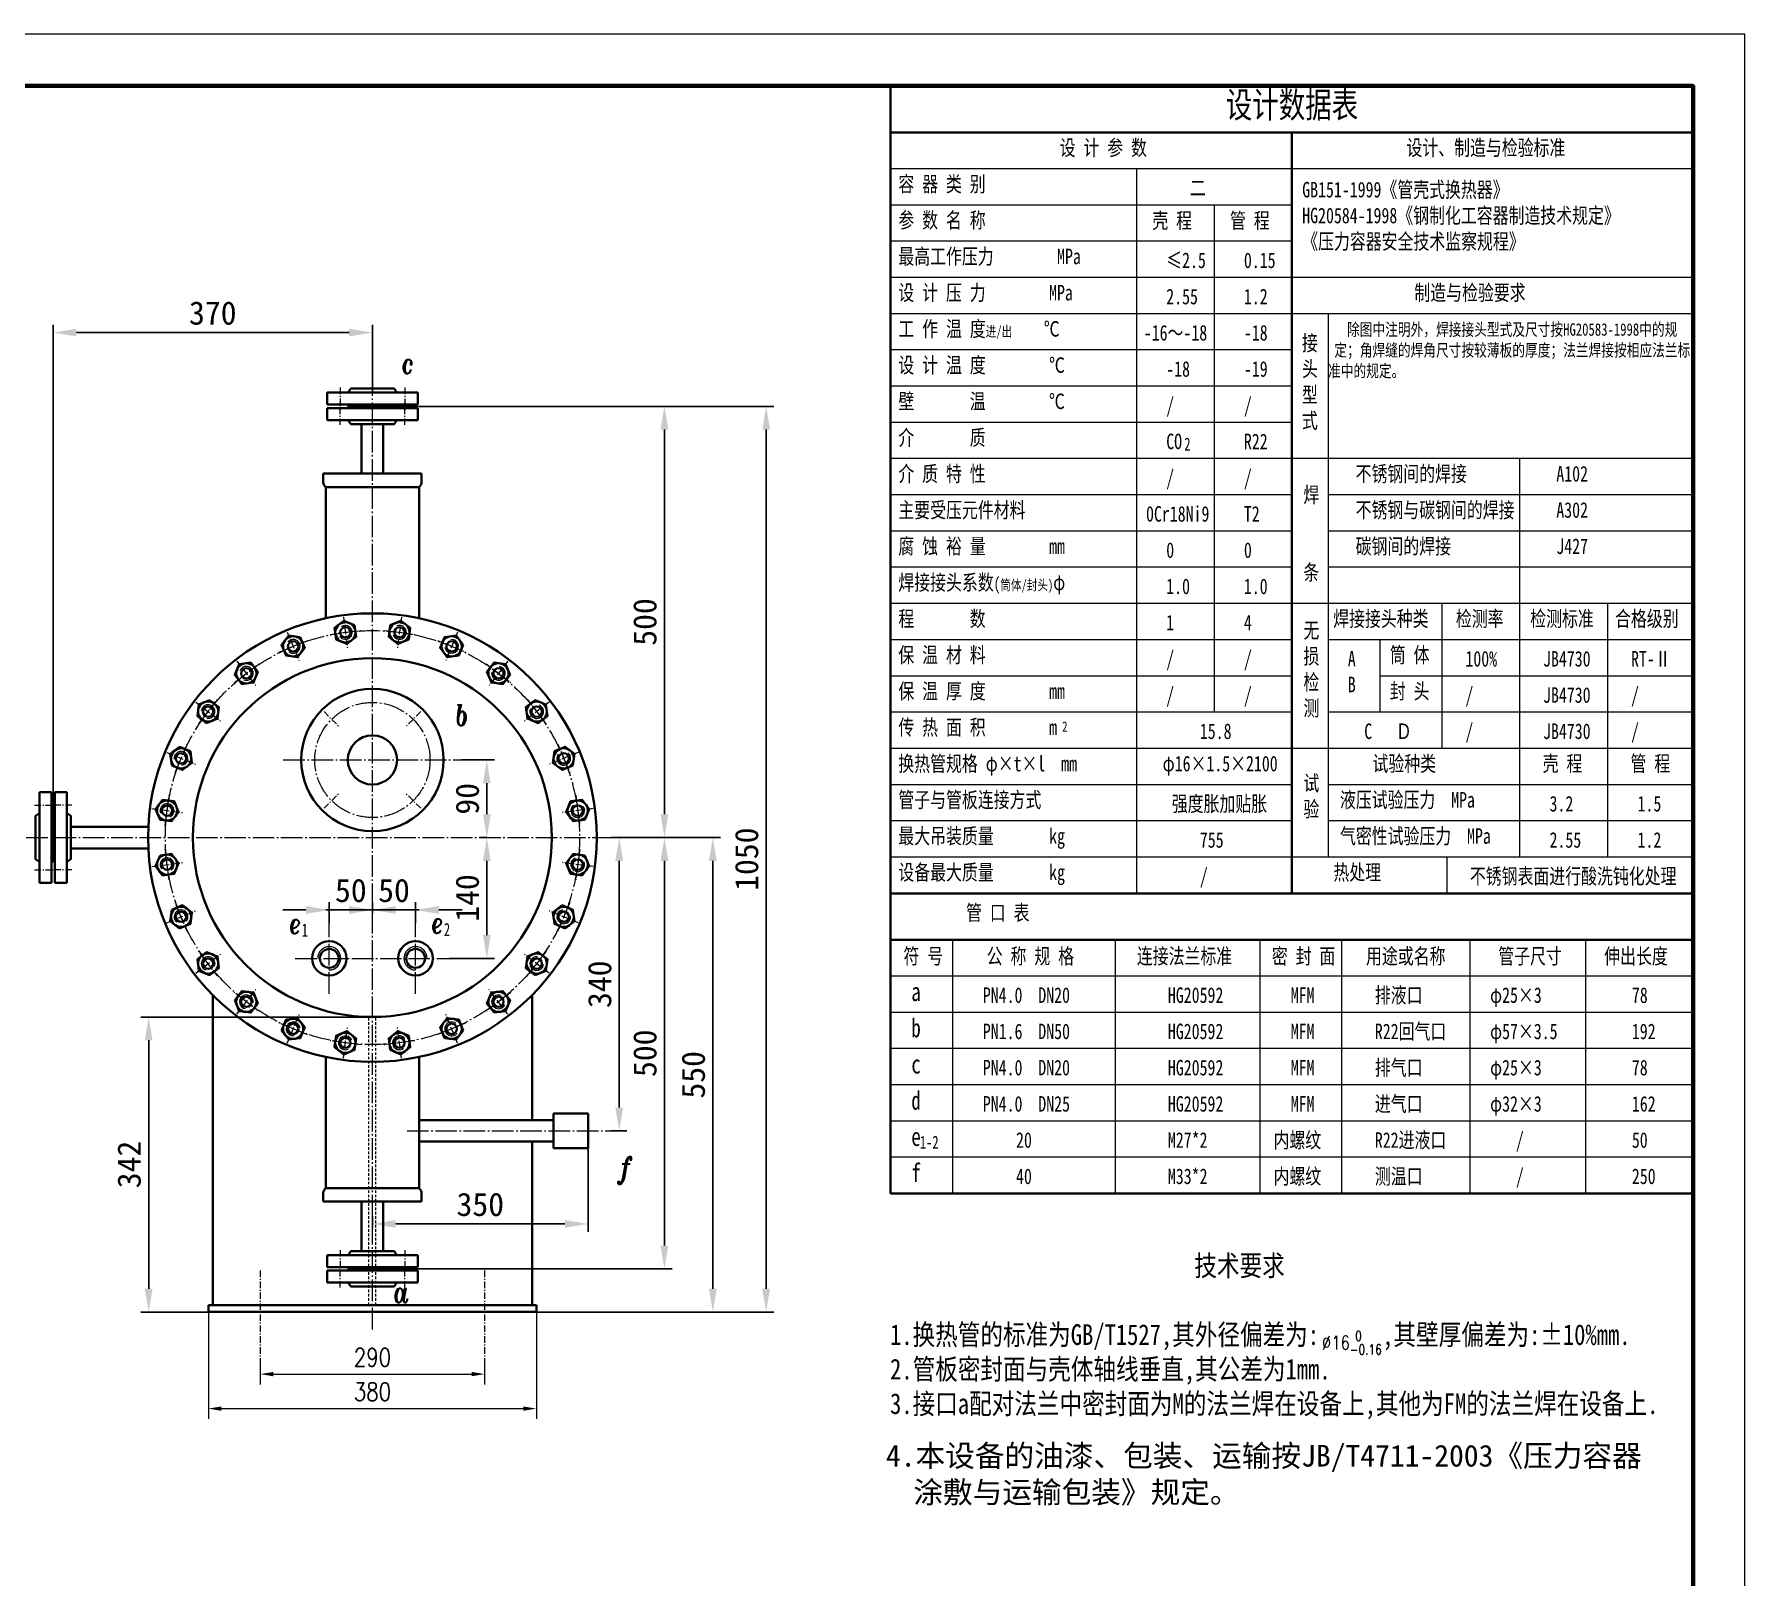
# Model space of a CAD drawing. Extents: x 371 to 17039, y -3325 to 252.
# Drawn here: x 15057 to 17039, y -1536 to 252 of the extents above; entities that cross this region are included whole.
import ezdxf

# ---------------------------------------------------------------- set-up
doc = ezdxf.new("R2010")
doc.units = 0
doc.header["$LTSCALE"] = 10
doc.header["$PDMODE"] = 1
for name, pattern in [('XX-S', [0.5, 0.3, -0.2]), ('ZXX-L', [3.28, 2.5, -0.3, 0.18, -0.3]), ('ZXX-S', [1.27, 0.75, -0.2, 0.12, -0.2])]:
    doc.linetypes.add(name, pattern=pattern)
doc.layers.get('Defpoints').update_dxf_attribs({"linetype": 'CONTINUOUS'})
for name, color, linetype, lineweight in [('A 粗实线', 1, 'CONTINUOUS', 40), ('B 细实线', 7, 'CONTINUOUS', 18), ('C 文 字', 2, 'CONTINUOUS', 20), ('D 短中心线', 3, 'ZXX-S', 18), ('E 长中心线', 3, 'ZXX-L', 18), ('F 短虚线', 6, 'XX-S', 20), ('J 标注尺寸', 2, 'CONTINUOUS', 18)]:
    doc.layers.add(name, color=color, linetype=linetype, lineweight=lineweight)
doc.styles.add('HZTXT', font='SIMFANG.TTF', dxfattribs={"width": 0.75})
doc.styles.add('ITALICT', font='ITALICT.shx', dxfattribs={"width": 0.7})
doc.styles.add('PC_TEXTSTYLE', font='romans.shx', dxfattribs={"width": 0.8, "bigfont": 'hzfs.shx'})
doc.styles.get("Standard").update_dxf_attribs({"font": 'SIMFANG.TTF'})
doc.styles.add('TH_GBDIM', font='romans.shx', dxfattribs={"width": 0.8, "bigfont": 'gbcbig.shx'})
doc.styles.add('标题中文', font='SIMFANG.TTF', dxfattribs={"width": 0.7})
doc.dimstyles.new('TH_GBDIM', dxfattribs={"dimscale": 6, "dimtxt": 3.5, "dimasz": 2.5, "dimexe": 2, "dimexo": 0, "dimgap": 1.5, "dimtad": 1, "dimdec": 1, "dimzin": 0, "dimdsep": 46, "dimtxsty": 'TH_GBDIM', "dimcen": 2.5, "dimclrd": 130, "dimclre": 130, "dimclrt": 3, "dimadec": 0, "dimazin": 0, "dimtfac": 0.714286, "dimtdec": 1, "dimtmove": 0, "dimatfit": 3, "dimfxl": 0, "dimtolj": 1, "dimtzin": 0, "dimlwd": -1, "dimlwe": -1, "dimarcsym": 0})
doc.dimstyles.new('通用标注4.0', dxfattribs={"dimscale": 9, "dimtxt": 3, "dimasz": 3, "dimexe": 1, "dimexo": 0, "dimgap": 1, "dimtad": 1, "dimdec": 0, "dimzin": 0, "dimdsep": 46, "dimtxsty": 'Standard', "dimcen": 0, "dimadec": 0, "dimazin": 0, "dimtfac": 0.375, "dimtdec": 0, "dimtmove": 2, "dimatfit": 3, "dimfxl": 0, "dimtzin": 0, "dimarcsym": 0})

# ---------------------------------------------------------------- blocks, each defined once
blk = doc.blocks.new('*D38')
at = {"layer": 'Defpoints', "color": 0}
for p in [(15318.8, -1285.2), (15578.8, -1285.2), (15578.8, -1301.2)]:
    blk.add_point(p, dxfattribs=at)
at = {"layer": 'J 标注尺寸', "color": 130}
for p, q in [((15318.8, -1285.2), (15318.8, -1313.2)), ((15578.8, -1285.2), (15578.8, -1313.2)), ((15333.8, -1301.2), (15563.8, -1301.2))]:
    blk.add_line(p, q, dxfattribs=at)
for points in [[(15333.8, -1298.7), (15333.8, -1303.7), (15318.8, -1301.2)], [(15563.8, -1298.7), (15563.8, -1303.7), (15578.8, -1301.2)]]:
    blk.add_solid(points, dxfattribs=at)
at = {"layer": 'J 标注尺寸', "color": 3, "insert": (15448.8, -1281.7), "char_height": 21, "attachment_point": 5, "style": 'TH_GBDIM'}
blk.add_mtext('\\A1;290', dxfattribs=at)
blk = doc.blocks.new('*D39')
at = {"layer": 'Defpoints', "color": 0}
for p in [(15258.8, -1229.2), (15638.8, -1229.2), (15638.8, -1341.2)]:
    blk.add_point(p, dxfattribs=at)
at = {"layer": 'J 标注尺寸', "color": 130}
for p, q in [((15258.8, -1229.2), (15258.8, -1353.2)), ((15638.8, -1229.2), (15638.8, -1353.2)), ((15273.8, -1341.2), (15623.8, -1341.2))]:
    blk.add_line(p, q, dxfattribs=at)
for points in [[(15273.8, -1338.7), (15273.8, -1343.7), (15258.8, -1341.2)], [(15623.8, -1338.7), (15623.8, -1343.7), (15638.8, -1341.2)]]:
    blk.add_solid(points, dxfattribs=at)
at = {"layer": 'J 标注尺寸', "color": 3, "insert": (15448.8, -1321.7), "char_height": 21, "attachment_point": 5, "style": 'TH_GBDIM'}
blk.add_mtext('\\A1;380', dxfattribs=at)
blk = doc.blocks.new('*D49')
at = {"layer": 'C 文 字', "color": 0, "lineweight": -2}
for p, q in [((15078.8, -651.5), (15078.8, -84.7)), ((15105.8, -93.7), (15421.8, -93.7)), ((15448.8, -161.6), (15448.8, -84.7))]:
    blk.add_line(p, q, dxfattribs=at)
at = {"layer": 'C 文 字', "color": 0}
for points in [[(15105.8, -89.2), (15105.8, -98.2), (15078.8, -93.7)], [(15421.8, -89.2), (15421.8, -98.2), (15448.8, -93.7)]]:
    blk.add_solid(points, dxfattribs=at)
at = {"layer": 'Defpoints', "color": 0}
for p in [(15448.8, -93.7), (15448.8, -161.6), (15078.8, -651.5)]:
    blk.add_point(p, dxfattribs=at)
at = {"layer": 'C 文 字', "color": 0, "insert": (15263.8, -71.2), "char_height": 27, "attachment_point": 5}
blk.add_mtext('370', dxfattribs=at)
blk = doc.blocks.new('*D50')
at = {"layer": 'C 文 字', "color": 0, "lineweight": -2}
for p, q in [((15476.4, -179.2), (15796.2, -179.2)), ((15787.2, -206.2), (15787.2, -652.2)), ((15734.8, -679.2), (15796.2, -679.2))]:
    blk.add_line(p, q, dxfattribs=at)
at = {"layer": 'C 文 字', "color": 0}
for points in [[(15782.7, -206.2), (15791.7, -206.2), (15787.2, -179.2)], [(15782.7, -652.2), (15791.7, -652.2), (15787.2, -679.2)]]:
    blk.add_solid(points, dxfattribs=at)
at = {"layer": 'Defpoints', "color": 0}
for p in [(15476.4, -179.2), (15734.8, -679.2), (15787.2, -679.2)]:
    blk.add_point(p, dxfattribs=at)
at = {"layer": 'C 文 字', "color": 0, "insert": (15764.7, -429.2), "char_height": 27, "attachment_point": 5, "rotation": 90}
blk.add_mtext('500', dxfattribs=at)
blk = doc.blocks.new('*D51')
at = {"layer": 'C 文 字', "color": 0, "lineweight": -2}
for p, q in [((15552.1, -589.2), (15590.4, -589.2)), ((15581.4, -616.2), (15581.4, -652.2)), ((15581.4, -679.2), (15572.4, -679.2))]:
    blk.add_line(p, q, dxfattribs=at)
at = {"layer": 'C 文 字', "color": 0}
for points in [[(15576.9, -616.2), (15585.9, -616.2), (15581.4, -589.2)], [(15576.9, -652.2), (15585.9, -652.2), (15581.4, -679.2)]]:
    blk.add_solid(points, dxfattribs=at)
at = {"layer": 'Defpoints', "color": 0}
for p in [(15552.1, -589.2), (15581.4, -679.2), (15581.4, -679.2)]:
    blk.add_point(p, dxfattribs=at)
at = {"layer": 'C 文 字', "color": 0, "insert": (15558.9, -634.2), "char_height": 27, "attachment_point": 5, "rotation": 90}
blk.add_mtext('90', dxfattribs=at)
blk = doc.blocks.new('*D52')
at = {"layer": 'C 文 字', "color": 0, "lineweight": -2}
for p, q in [((15581.4, -679.2), (15572.4, -679.2)), ((15581.4, -792.2), (15581.4, -706.2)), ((15538.3, -819.2), (15590.4, -819.2))]:
    blk.add_line(p, q, dxfattribs=at)
at = {"layer": 'C 文 字', "color": 0}
for points in [[(15576.9, -706.2), (15585.9, -706.2), (15581.4, -679.2)], [(15576.9, -792.2), (15585.9, -792.2), (15581.4, -819.2)]]:
    blk.add_solid(points, dxfattribs=at)
at = {"layer": 'Defpoints', "color": 0}
for p in [(15581.4, -679.2), (15581.4, -679.2), (15538.3, -819.2)]:
    blk.add_point(p, dxfattribs=at)
at = {"layer": 'C 文 字', "color": 0, "insert": (15558.9, -749.2), "char_height": 27, "attachment_point": 5, "rotation": 90}
blk.add_mtext('140', dxfattribs=at)
blk = doc.blocks.new('*D53')
at = {"layer": 'C 文 字', "color": 0, "lineweight": -2}
for p, q in [((15371.8, -763.1), (15344.8, -763.1)), ((15398.8, -778.2), (15398.8, -754.1)), ((15398.8, -763.1), (15448.8, -763.1)), ((15448.8, -766.9), (15448.8, -754.1)), ((15475.8, -763.1), (15502.8, -763.1))]:
    blk.add_line(p, q, dxfattribs=at)
at = {"layer": 'C 文 字', "color": 0}
for points in [[(15371.8, -758.6), (15371.8, -767.6), (15398.8, -763.1)], [(15475.8, -758.6), (15475.8, -767.6), (15448.8, -763.1)]]:
    blk.add_solid(points, dxfattribs=at)
at = {"layer": 'Defpoints', "color": 0}
for p in [(15448.8, -763.1), (15448.8, -766.9), (15398.8, -778.2)]:
    blk.add_point(p, dxfattribs=at)
at = {"layer": 'C 文 字', "color": 0, "insert": (15423.8, -740.6), "char_height": 27, "attachment_point": 5}
blk.add_mtext('50', dxfattribs=at)
blk = doc.blocks.new('*D54')
at = {"layer": 'C 文 字', "color": 0, "lineweight": -2}
for p, q in [((15421.8, -763.1), (15394.8, -763.1)), ((15448.8, -766.9), (15448.8, -754.1)), ((15498.8, -763.1), (15448.8, -763.1)), ((15498.8, -778.2), (15498.8, -754.1)), ((15525.8, -763.1), (15552.8, -763.1))]:
    blk.add_line(p, q, dxfattribs=at)
at = {"layer": 'C 文 字', "color": 0}
for points in [[(15421.8, -758.6), (15421.8, -767.6), (15448.8, -763.1)], [(15525.8, -758.6), (15525.8, -767.6), (15498.8, -763.1)]]:
    blk.add_solid(points, dxfattribs=at)
at = {"layer": 'Defpoints', "color": 0}
for p in [(15448.8, -763.1), (15448.8, -766.9), (15498.8, -778.2)]:
    blk.add_point(p, dxfattribs=at)
at = {"layer": 'C 文 字', "color": 0, "insert": (15473.8, -740.6), "char_height": 27, "attachment_point": 5}
blk.add_mtext('50', dxfattribs=at)
blk = doc.blocks.new('*D55')
at = {"layer": 'C 文 字', "color": 0, "lineweight": -2}
for p, q in [((15734.8, -679.2), (15852.3, -679.2)), ((15843.3, -706.2), (15843.3, -1202.2)), ((15638.8, -1229.2), (15852.3, -1229.2))]:
    blk.add_line(p, q, dxfattribs=at)
at = {"layer": 'C 文 字', "color": 0}
for points in [[(15838.8, -706.2), (15847.8, -706.2), (15843.3, -679.2)], [(15838.8, -1202.2), (15847.8, -1202.2), (15843.3, -1229.2)]]:
    blk.add_solid(points, dxfattribs=at)
at = {"layer": 'Defpoints', "color": 0}
for p in [(15734.8, -679.2), (15638.8, -1229.2), (15843.3, -1229.2)]:
    blk.add_point(p, dxfattribs=at)
at = {"layer": 'C 文 字', "color": 0, "insert": (15820.8, -954.2), "char_height": 27, "attachment_point": 5, "rotation": 90}
blk.add_mtext('550', dxfattribs=at)
blk = doc.blocks.new('*D56')
at = {"layer": 'C 文 字', "color": 0, "lineweight": -2}
for p, q in [((15448.8, -887.2), (15180.5, -887.2)), ((15189.5, -914.2), (15189.5, -1202.2)), ((15258.8, -1229.2), (15180.5, -1229.2))]:
    blk.add_line(p, q, dxfattribs=at)
at = {"layer": 'C 文 字', "color": 0}
for points in [[(15185, -914.2), (15194, -914.2), (15189.5, -887.2)], [(15185, -1202.2), (15194, -1202.2), (15189.5, -1229.2)]]:
    blk.add_solid(points, dxfattribs=at)
at = {"layer": 'Defpoints', "color": 0}
for p in [(15448.8, -887.2), (15189.5, -1229.2), (15258.8, -1229.2)]:
    blk.add_point(p, dxfattribs=at)
at = {"layer": 'C 文 字', "color": 0, "insert": (15167, -1058.2), "char_height": 27, "attachment_point": 5, "rotation": 90}
blk.add_mtext('342', dxfattribs=at)
blk = doc.blocks.new('*D57')
at = {"layer": 'C 文 字', "color": 0, "lineweight": -2}
for p, q in [((15734.8, -679.2), (15725.8, -679.2)), ((15734.8, -706.2), (15734.8, -992.2)), ((15724.7, -1019.2), (15743.8, -1019.2))]:
    blk.add_line(p, q, dxfattribs=at)
at = {"layer": 'C 文 字', "color": 0}
for points in [[(15730.3, -706.2), (15739.3, -706.2), (15734.8, -679.2)], [(15730.3, -992.2), (15739.3, -992.2), (15734.8, -1019.2)]]:
    blk.add_solid(points, dxfattribs=at)
at = {"layer": 'Defpoints', "color": 0}
for p in [(15734.8, -679.2), (15724.7, -1019.2), (15734.8, -1019.2)]:
    blk.add_point(p, dxfattribs=at)
at = {"layer": 'C 文 字', "color": 0, "insert": (15712.3, -849.2), "char_height": 27, "attachment_point": 5, "rotation": 90}
blk.add_mtext('340', dxfattribs=at)
blk = doc.blocks.new('*D58')
at = {"layer": 'C 文 字', "color": 0, "lineweight": -2}
for p, q in [((15634.8, -179.2), (15914.1, -179.2)), ((15905.1, -206.2), (15905.1, -1202.2)), ((15778.9, -1229.2), (15914.1, -1229.2))]:
    blk.add_line(p, q, dxfattribs=at)
at = {"layer": 'C 文 字', "color": 0}
for points in [[(15900.6, -206.2), (15909.6, -206.2), (15905.1, -179.2)], [(15900.6, -1202.2), (15909.6, -1202.2), (15905.1, -1229.2)]]:
    blk.add_solid(points, dxfattribs=at)
at = {"layer": 'Defpoints', "color": 0}
for p in [(15634.8, -179.2), (15778.9, -1229.2), (15905.1, -1229.2)]:
    blk.add_point(p, dxfattribs=at)
at = {"layer": 'C 文 字', "color": 0, "insert": (15882.6, -704.2), "char_height": 27, "attachment_point": 5, "rotation": 90}
blk.add_mtext('1050', dxfattribs=at)
blk = doc.blocks.new('*D59')
at = {"layer": 'C 文 字', "color": 0, "lineweight": -2}
for p, q in [((15764, -679.2), (15796.2, -679.2)), ((15787.2, -706.2), (15787.2, -1152.2)), ((15476.4, -1179.2), (15796.2, -1179.2))]:
    blk.add_line(p, q, dxfattribs=at)
at = {"layer": 'C 文 字', "color": 0}
for points in [[(15782.7, -706.2), (15791.7, -706.2), (15787.2, -679.2)], [(15782.7, -1152.2), (15791.7, -1152.2), (15787.2, -1179.2)]]:
    blk.add_solid(points, dxfattribs=at)
at = {"layer": 'Defpoints', "color": 0}
for p in [(15764, -679.2), (15476.4, -1179.2), (15787.2, -1179.2)]:
    blk.add_point(p, dxfattribs=at)
at = {"layer": 'C 文 字', "color": 0, "insert": (15764.7, -929.2), "char_height": 27, "attachment_point": 5, "rotation": 90}
blk.add_mtext('500', dxfattribs=at)
blk = doc.blocks.new('*D60')
at = {"layer": 'C 文 字', "color": 0, "lineweight": -2}
for p, q in [((15698.8, -1039.2), (15698.8, -1136.1)), ((15448.8, -1131.4), (15448.8, -1118.1)), ((15671.8, -1127.1), (15475.8, -1127.1))]:
    blk.add_line(p, q, dxfattribs=at)
at = {"layer": 'C 文 字', "color": 0}
for points in [[(15475.8, -1122.6), (15475.8, -1131.6), (15448.8, -1127.1)], [(15671.8, -1122.6), (15671.8, -1131.6), (15698.8, -1127.1)]]:
    blk.add_solid(points, dxfattribs=at)
at = {"layer": 'Defpoints', "color": 0}
for p in [(15698.8, -1039.2), (15448.8, -1127.1), (15448.8, -1131.4)]:
    blk.add_point(p, dxfattribs=at)
at = {"layer": 'C 文 字', "color": 0, "insert": (15573.8, -1104.6), "char_height": 27, "attachment_point": 5}
blk.add_mtext('350', dxfattribs=at)

msp = doc.modelspace()

# ---------------------------------------------------------------- linework, layer by layer
at = {"layer": 'A 粗实线'}
for p, q in [((16049.24, 192.27), (16049.24, -1091.79)), ((16979.24, 138.17), (16049.24, 138.17)), ((16514.24, 138.17), (16514.24, -743.83)), ((15396.29, -163.17), (15501.29, -163.17)), ((15396.29, -177.17), (15396.29, -163.17)), ((15396.29, -177.17), (15448.79, -177.17)), ((15420.54, -163.17), (15423.66, -158.6)), ((15421.16, -179.17), (15421.16, -177.17)), ((15423.66, -158.6), (15448.79, -158.6)), ((15473.92, -158.6), (15448.79, -158.6)), ((15448.79, -177.17), (15501.29, -177.17)), ((15477.04, -163.17), (15473.92, -158.6)), ((15501.29, -177.17), (15476.42, -177.17)), ((15476.42, -179.17), (15476.42, -177.17)), ((15501.29, -177.17), (15501.29, -163.17)), ((15396.29, -181.17), (15448.79, -181.17)), ((15396.29, -181.17), (15396.29, -195.17)), ((15396.29, -195.17), (15501.29, -195.17)), ((15420.54, -195.17), (15423.66, -199.74)), ((15421.16, -179.17), (15476.42, -179.17)), ((15421.16, -179.17), (15476.42, -179.17)), ((15421.16, -179.17), (15421.16, -181.17)), ((15448.79, -181.17), (15501.29, -181.17)), ((15477.04, -195.17), (15473.92, -199.74)), ((15476.42, -179.17), (15476.42, -181.17)), ((15501.29, -181.17), (15476.42, -181.17)), ((15501.29, -181.17), (15501.29, -195.17)), ((15423.66, -199.74), (15448.79, -199.74)), ((15436.29, -257.17), (15436.29, -199.74)), ((15473.92, -199.74), (15448.79, -199.74)), ((15461.29, -257.17), (15461.29, -199.74)), ((15391.79, -257.17), (15461.29, -257.17)), ((15391.79, -265.69), (15391.79, -257.17)), ((15505.79, -257.17), (15461.29, -257.17)), ((15505.79, -265.69), (15505.79, -257.17)), ((15394.79, -272.77), (15448.79, -272.77)), ((15394.79, -272.77), (15394.79, -424.84)), ((15502.79, -272.77), (15448.79, -272.77)), ((15502.79, -272.77), (15502.79, -424.84)), ((15062.79, -731.67), (15062.79, -626.67)), ((15076.79, -626.67), (15062.79, -626.67)), ((15076.79, -626.67), (15076.79, -651.53)), ((15076.79, -679.17), (15076.79, -626.67)), ((15080.79, -679.17), (15080.79, -626.67)), ((15080.79, -626.67), (15080.79, -651.53)), ((15080.79, -626.67), (15094.79, -626.67)), ((15094.79, -731.67), (15094.79, -626.67)), ((15062.79, -650.92), (15058.22, -654.04)), ((15058.22, -654.04), (15058.22, -679.17)), ((15078.79, -651.53), (15076.79, -651.53)), ((15078.79, -651.53), (15080.79, -651.53)), ((15078.79, -706.8), (15078.79, -651.53)), ((15078.79, -706.8), (15078.79, -651.53)), ((15094.79, -650.92), (15099.36, -654.04)), ((15099.36, -654.04), (15099.36, -679.17)), ((15189.09, -666.67), (15099.36, -666.67)), ((15058.22, -704.3), (15058.22, -679.17)), ((15076.79, -731.67), (15076.79, -679.17)), ((15080.79, -731.67), (15080.79, -679.17)), ((15099.36, -704.3), (15099.36, -679.17)), ((15189.09, -691.67), (15099.36, -691.67)), ((15062.79, -707.42), (15058.22, -704.3)), ((15078.79, -706.8), (15076.79, -706.8)), ((15078.79, -706.8), (15080.79, -706.8)), ((15094.79, -707.42), (15099.36, -704.3)), ((15076.79, -731.67), (15062.79, -731.67)), ((15080.79, -731.67), (15094.79, -731.67)), ((16979.24, -743.83), (16049.24, -743.83)), ((16979.24, -797.79), (16049.24, -797.79)), ((15263.79, -861.86), (15263.79, -1221.17)), ((15633.79, -861.86), (15633.79, -1006.67)), ((15394.79, -1085.56), (15394.79, -933.5)), ((15502.79, -1085.56), (15502.79, -933.5)), ((15502.79, -1006.67), (15658.79, -1006.67)), ((15658.79, -1039.17), (15658.79, -999.17)), ((15658.79, -999.17), (15698.79, -999.17)), ((15698.79, -999.17), (15698.79, -1039.17)), ((15502.79, -1031.67), (15658.79, -1031.67)), ((15633.79, -1031.67), (15633.79, -1221.17)), ((15698.79, -1039.17), (15658.79, -1039.17)), ((15394.79, -1085.56), (15448.79, -1085.56)), ((15502.79, -1085.56), (15448.79, -1085.56)), ((15391.79, -1092.65), (15391.79, -1101.17)), ((15391.79, -1101.17), (15461.29, -1101.17)), ((15436.29, -1101.17), (15436.29, -1158.6)), ((15505.79, -1101.17), (15461.29, -1101.17)), ((15461.29, -1101.17), (15461.29, -1158.6)), ((15505.79, -1092.65), (15505.79, -1101.17)), ((16979.24, -1091.79), (16049.24, -1091.79)), ((15396.29, -1163.17), (15501.29, -1163.17)), ((15396.29, -1177.17), (15396.29, -1163.17)), ((15420.54, -1163.17), (15423.66, -1158.6)), ((15423.66, -1158.6), (15448.79, -1158.6)), ((15473.92, -1158.6), (15448.79, -1158.6)), ((15477.04, -1163.17), (15473.92, -1158.6)), ((15501.29, -1177.17), (15501.29, -1163.17)), ((15396.29, -1177.17), (15448.79, -1177.17)), ((15396.29, -1181.17), (15448.79, -1181.17)), ((15396.29, -1181.17), (15396.29, -1195.17)), ((15421.16, -1179.17), (15421.16, -1177.17)), ((15421.16, -1179.17), (15476.42, -1179.17)), ((15421.16, -1179.17), (15476.42, -1179.17)), ((15421.16, -1179.17), (15421.16, -1181.17)), ((15448.79, -1177.17), (15501.29, -1177.17)), ((15448.79, -1181.17), (15501.29, -1181.17)), ((15501.29, -1177.17), (15476.42, -1177.17)), ((15476.42, -1179.17), (15476.42, -1177.17)), ((15476.42, -1179.17), (15476.42, -1181.17)), ((15501.29, -1181.17), (15476.42, -1181.17)), ((15501.29, -1181.17), (15501.29, -1195.17)), ((15396.29, -1195.17), (15501.29, -1195.17)), ((15420.54, -1195.17), (15423.66, -1199.74)), ((15423.66, -1199.74), (15448.79, -1199.74)), ((15473.92, -1199.74), (15448.79, -1199.74)), ((15477.04, -1195.17), (15473.92, -1199.74)), ((15258.79, -1221.17), (15258.79, -1229.17)), ((15638.79, -1221.17), (15258.79, -1221.17)), ((15638.79, -1229.17), (15638.79, -1221.17)), ((15258.79, -1229.17), (15638.79, -1229.17))]:
    msp.add_line(p, q, dxfattribs=at)
at = {"layer": 'A 粗实线', "color": 5, "lineweight": 120}
msp.add_lwpolyline([(12143.24, -3251.73), (16979.24, -3251.73), (16979.24, 192.27), (12143.24, 192.27)], close=True, dxfattribs=at)
at = {"layer": 'A 粗实线'}
for points in [[(15428.17, -433), (15415.7, -427.84), (15404.99, -436.05), (15406.75, -449.44), (15419.22, -454.6), (15429.93, -446.39)], [(15492.59, -436.05), (15481.88, -427.84), (15469.4, -433), (15467.64, -446.39), (15478.35, -454.6), (15490.83, -449.44)], [(15365.16, -446.73), (15351.78, -444.96), (15343.56, -455.67), (15348.73, -468.15), (15362.11, -469.91), (15370.33, -459.2)], [(15554.02, -455.67), (15545.8, -444.96), (15532.41, -446.73), (15527.25, -459.2), (15535.47, -469.91), (15548.85, -468.15)], [(15307.85, -476.29), (15294.47, -478.05), (15289.3, -490.52), (15297.52, -501.23), (15310.9, -499.47), (15316.07, -487)], [(15608.28, -490.52), (15603.11, -478.05), (15589.73, -476.29), (15581.51, -487), (15586.67, -499.47), (15600.06, -501.23)], [(15260.15, -519.68), (15247.67, -524.85), (15245.91, -538.23), (15256.62, -546.45), (15269.09, -541.28), (15270.86, -527.9)], [(15651.67, -538.23), (15649.9, -524.85), (15637.43, -519.68), (15626.72, -527.9), (15628.48, -541.28), (15640.96, -546.45)], [(15225.3, -573.94), (15214.59, -582.16), (15216.35, -595.54), (15228.82, -600.71), (15239.53, -592.49), (15237.77, -579.1)], [(15681.23, -595.54), (15682.99, -582.16), (15672.28, -573.94), (15659.81, -579.1), (15658.05, -592.49), (15668.76, -600.71)], [(15205.68, -635.37), (15197.46, -646.08), (15202.62, -658.55), (15216.01, -660.31), (15224.23, -649.6), (15219.06, -637.13)], [(15694.95, -658.55), (15700.12, -646.08), (15691.9, -635.37), (15678.52, -637.13), (15673.35, -649.6), (15681.57, -660.31)], [(15202.62, -699.78), (15197.46, -712.26), (15205.68, -722.97), (15219.06, -721.2), (15224.23, -708.73), (15216.01, -698.02)], [(15691.9, -722.97), (15700.12, -712.26), (15694.95, -699.78), (15681.57, -698.02), (15673.35, -708.73), (15678.52, -721.2)], [(15216.35, -762.79), (15214.59, -776.18), (15225.3, -784.4), (15237.77, -779.23), (15239.53, -765.84), (15228.82, -757.63)], [(15672.28, -784.4), (15682.99, -776.18), (15681.23, -762.79), (15668.76, -757.63), (15658.05, -765.84), (15659.81, -779.23)], [(15245.91, -820.1), (15247.67, -833.49), (15260.15, -838.65), (15270.86, -830.44), (15269.09, -817.05), (15256.62, -811.89)], [(15637.43, -838.65), (15649.9, -833.49), (15651.67, -820.1), (15640.96, -811.89), (15628.48, -817.05), (15626.72, -830.44)], [(15289.3, -867.81), (15294.47, -880.28), (15307.85, -882.04), (15316.07, -871.33), (15310.9, -858.86), (15297.52, -857.1)], [(15589.73, -882.04), (15603.11, -880.28), (15608.28, -867.81), (15600.06, -857.1), (15586.67, -858.86), (15581.51, -871.33)], [(15343.56, -902.66), (15351.78, -913.37), (15365.16, -911.61), (15370.33, -899.14), (15362.11, -888.43), (15348.73, -890.19)], [(15532.41, -911.61), (15545.8, -913.37), (15554.02, -902.66), (15548.85, -890.19), (15535.47, -888.43), (15527.25, -899.14)], [(15404.99, -922.28), (15415.7, -930.5), (15428.17, -925.33), (15429.93, -911.95), (15419.22, -903.73), (15406.75, -908.9)], [(15469.4, -925.33), (15481.88, -930.5), (15492.59, -922.28), (15490.83, -908.9), (15478.35, -903.73), (15467.64, -911.95)]]:
    msp.add_lwpolyline(points, close=True, dxfattribs=at)
for centre, radius in [((15448.79, -679.17), 260), ((15417.46, -441.22), 11.69), ((15417.46, -441.22), 6), ((15480.11, -441.22), 11.69), ((15480.11, -441.22), 6), ((15356.94, -457.44), 11.69), ((15356.94, -457.44), 6), ((15540.63, -457.44), 11.69), ((15540.63, -457.44), 6), ((15448.79, -679.17), 208), ((15302.69, -488.76), 11.69), ((15302.69, -488.76), 6), ((15594.89, -488.76), 11.69), ((15594.89, -488.76), 6), ((15448.79, -589.17), 82.5), ((15258.38, -533.06), 11.69), ((15258.38, -533.06), 6), ((15639.19, -533.06), 11.69), ((15639.19, -533.06), 6), ((15448.79, -589.17), 28.5), ((15227.06, -587.32), 11.69), ((15227.06, -587.32), 6), ((15670.52, -587.32), 11.69), ((15670.52, -587.32), 6), ((15210.84, -647.84), 11.69), ((15210.84, -647.84), 6), ((15686.74, -647.84), 11.69), ((15686.74, -647.84), 6), ((15210.84, -710.49), 11.69), ((15210.84, -710.49), 6), ((15686.74, -710.49), 11.69), ((15686.74, -710.49), 6), ((15227.06, -771.01), 11.69), ((15227.06, -771.01), 6), ((15670.52, -771.01), 11.69), ((15670.52, -771.01), 6), ((15398.79, -819.17), 20), ((15398.79, -819.17), 10.91), ((15498.79, -819.17), 20), ((15498.79, -819.17), 10.91), ((15258.38, -825.27), 11.69), ((15258.38, -825.27), 6), ((15639.19, -825.27), 11.69), ((15639.19, -825.27), 6), ((15302.69, -869.57), 11.69), ((15302.69, -869.57), 6), ((15594.89, -869.57), 11.69), ((15594.89, -869.57), 6), ((15356.94, -900.9), 11.69), ((15540.63, -900.9), 11.69), ((15356.94, -900.9), 6), ((15417.46, -917.11), 11.69), ((15417.46, -917.11), 6), ((15480.11, -917.11), 11.69), ((15480.11, -917.11), 6), ((15540.63, -900.9), 6)]:
    msp.add_circle(centre, radius, dxfattribs=at)
for centre, start, end in [((15399.49, -266.61), 173.19117, 232.70021), ((15498.09, -266.61), 307.29979, 6.80883), ((15399.49, -1091.73), 127.29979, 186.80883), ((15498.09, -1091.73), 353.19117, 52.70021)]:
    msp.add_arc(centre, 7.75, start, end, dxfattribs=at)
at = {"layer": 'B 细实线'}
for p, q in [((16979.24, 96.17), (16049.24, 96.17)), ((16334.24, 96.17), (16334.24, -743.83)), ((16514.24, 54.17), (16049.24, 54.17)), ((16424.24, 54.17), (16424.24, -533.83)), ((16514.24, 12.17), (16049.24, 12.17)), ((16979.24, -29.83), (16049.24, -29.83)), ((16979.24, -71.83), (16049.24, -71.83)), ((16556.24, -71.83), (16556.24, -701.83)), ((16514.24, -113.83), (16049.24, -113.83)), ((16514.24, -155.83), (16049.24, -155.83)), ((16514.24, -197.83), (16049.24, -197.83)), ((16979.24, -239.83), (16049.24, -239.83)), ((16778.24, -239.83), (16778.24, -701.83)), ((16514.24, -281.83), (16049.24, -281.83)), ((16979.24, -281.83), (16556.24, -281.83)), ((16514.24, -323.83), (16049.24, -323.83)), ((16979.24, -323.83), (16556.24, -323.83)), ((16514.24, -365.83), (16049.24, -365.83)), ((16979.24, -365.83), (16556.24, -365.83)), ((16556.24, -407.83), (16049.24, -407.83)), ((16979.24, -407.83), (16556.24, -407.83)), ((16979.24, -407.83), (16556.24, -407.83)), ((16688.24, -407.83), (16688.24, -575.83)), ((16880.24, -407.83), (16880.24, -701.83)), ((16514.24, -449.83), (16049.24, -449.83)), ((16979.24, -449.83), (16556.24, -449.83)), ((16616.24, -449.83), (16616.24, -533.83)), ((16514.24, -491.83), (16049.24, -491.83)), ((16979.24, -491.83), (16616.24, -491.83)), ((16514.24, -533.83), (16049.24, -533.83)), ((16979.24, -533.83), (16556.24, -533.83)), ((16979.24, -575.83), (16049.24, -575.83)), ((16514.24, -617.83), (16049.24, -617.83)), ((16979.24, -617.83), (16556.24, -617.83)), ((16514.24, -659.83), (16049.24, -659.83)), ((16979.24, -659.83), (16556.24, -659.83)), ((16979.24, -659.83), (16556.24, -659.83)), ((16979.24, -701.83), (16049.24, -701.83)), ((16694.04, -701.83), (16694.04, -743.83)), ((16121.24, -797.79), (16121.24, -1091.79)), ((16309.65, -797.79), (16309.65, -1091.79)), ((16477.25, -797.79), (16477.25, -1091.79)), ((16572.05, -797.79), (16572.05, -1091.79)), ((16720.45, -797.79), (16720.45, -1091.79)), ((16854.45, -797.79), (16854.45, -1091.79)), ((16979.24, -839.79), (16049.24, -839.79)), ((16979.24, -881.79), (16049.24, -881.79)), ((16979.24, -923.79), (16049.24, -923.79)), ((16979.24, -965.79), (16049.24, -965.79)), ((16979.24, -1007.79), (16049.24, -1007.79)), ((16979.24, -1049.79), (16049.24, -1049.79))]:
    msp.add_line(p, q, dxfattribs=at)
msp.add_lwpolyline([(11993.24, -3311.73), (17039.24, -3311.73), (17039.24, 252.27), (11993.24, 252.27)], close=True, dxfattribs=at)
for centre, radius, start, end in [((15417.46, -441.22), 8, 217.5, 127.5), ((15480.11, -441.22), 8, 202.5, 112.5), ((15356.94, -457.44), 8, 232.5, 142.5), ((15540.63, -457.44), 8, 187.5, 97.5), ((15302.69, -488.76), 8, 247.5, 157.5), ((15594.89, -488.76), 8, 172.5, 82.5), ((15258.38, -533.06), 8, 262.5, 172.5), ((15639.19, -533.06), 8, 157.5, 67.5), ((15227.06, -587.32), 8, 277.5, 187.5), ((15670.52, -587.32), 8, 142.5, 52.5), ((15210.84, -647.84), 8, 292.5, 202.5), ((15686.74, -647.84), 8, 127.5, 37.5), ((15210.84, -710.49), 8, 307.5, 217.5), ((15686.74, -710.49), 8, 112.5, 22.5), ((15227.06, -771.01), 8, 322.5, 232.5), ((15670.52, -771.01), 8, 97.5, 7.5), ((15398.79, -819.17), 13.44, 270, 180), ((15498.79, -819.17), 13.44, 0, 270), ((15258.38, -825.27), 8, 337.5, 247.5), ((15639.19, -825.27), 8, 82.5, 352.5), ((15302.69, -869.57), 8, 352.5, 262.5), ((15594.89, -869.57), 8, 67.5, 337.5), ((15356.94, -900.9), 8, 7.5, 277.5), ((15417.46, -917.11), 8, 22.5, 292.5), ((15480.11, -917.11), 8, 37.5, 307.5), ((15540.63, -900.9), 8, 52.5, 322.5)]:
    msp.add_arc(centre, radius, start, end, dxfattribs=at)
at = {"layer": 'D 短中心线'}
for p, q in [((15411.29, -157.53), (15411.29, -183.09)), ((15486.29, -157.53), (15486.29, -183.09)), ((15411.29, -200.8), (15411.29, -175.24)), ((15486.29, -200.8), (15486.29, -175.24)), ((15415.12, -423.42), (15419.81, -459.02)), ((15482.46, -423.42), (15477.77, -459.02)), ((15340.35, -464.31), (15373.53, -450.56)), ((15350.07, -440.85), (15363.82, -474.03)), ((15399.66, -443.56), (15435.27, -438.88)), ((15462.31, -438.88), (15497.92, -443.56)), ((15524.04, -450.56), (15557.22, -464.31)), ((15547.5, -440.85), (15533.76, -474.03)), ((15291.75, -474.52), (15313.62, -503.01)), ((15605.82, -474.52), (15583.96, -503.01)), ((15288.44, -499.69), (15316.93, -477.83)), ((15580.65, -477.83), (15609.14, -499.69)), ((15244.14, -522.13), (15272.63, -544)), ((15247.45, -547.31), (15269.32, -518.82)), ((15392.78, -533.16), (15410.4, -550.78)), ((15504.8, -533.16), (15487.18, -550.78)), ((15653.44, -522.13), (15624.95, -544)), ((15628.26, -518.82), (15650.12, -547.31)), ((15220.19, -603.91), (15233.93, -570.73)), ((15663.65, -570.73), (15677.39, -603.91)), ((15210.47, -580.45), (15243.65, -594.19)), ((15687.11, -580.45), (15653.93, -594.19)), ((15208.5, -665.64), (15213.19, -630.04)), ((15392.78, -645.18), (15410.4, -627.55)), ((15504.8, -645.18), (15487.18, -627.55)), ((15684.39, -630.04), (15689.08, -665.64)), ((15057.15, -641.67), (15082.71, -641.67)), ((15100.43, -641.67), (15074.87, -641.67)), ((15193.04, -645.5), (15228.64, -650.18)), ((15704.54, -645.5), (15668.93, -650.18)), ((15213.19, -728.3), (15208.5, -692.69)), ((15689.08, -692.69), (15684.39, -728.3)), ((15193.04, -712.84), (15228.64, -708.15)), ((15704.54, -712.84), (15668.93, -708.15)), ((15057.15, -716.67), (15082.71, -716.67)), ((15100.43, -716.67), (15074.87, -716.67)), ((15210.47, -777.88), (15243.65, -764.14)), ((15233.93, -787.6), (15220.19, -754.42)), ((15687.11, -777.88), (15653.93, -764.14)), ((15677.39, -754.42), (15663.65, -787.6)), ((15269.32, -839.52), (15247.45, -811.02)), ((15650.12, -811.02), (15628.26, -839.52)), ((15244.14, -836.2), (15272.63, -814.34)), ((15653.44, -836.2), (15624.95, -814.34)), ((15316.93, -880.5), (15288.44, -858.64)), ((15291.75, -883.82), (15313.62, -855.33)), ((15609.14, -858.64), (15580.65, -880.5)), ((15605.82, -883.82), (15583.96, -855.33)), ((15350.07, -917.49), (15363.82, -884.31)), ((15547.5, -917.49), (15533.76, -884.31)), ((15373.53, -907.77), (15340.35, -894.03)), ((15415.12, -934.92), (15419.81, -899.31)), ((15482.46, -934.92), (15477.77, -899.31)), ((15557.22, -894.03), (15524.04, -907.77)), ((15435.27, -919.46), (15399.66, -914.77)), ((15497.92, -914.77), (15462.31, -919.46)), ((15411.29, -1157.53), (15411.29, -1183.09)), ((15486.29, -1157.53), (15486.29, -1183.09)), ((15318.79, -1181.17), (15318.79, -1285.17)), ((15411.29, -1200.8), (15411.29, -1175.24)), ((15486.29, -1200.8), (15486.29, -1175.24)), ((15578.79, -1181.17), (15578.79, -1285.17))]:
    msp.add_line(p, q, dxfattribs=at)
at = {"layer": 'E 长中心线'}
for p, q in [((15448.79, -1249.38), (15448.79, -161.56)), ((15345.52, -589.17), (15552.06, -589.17)), ((15047.64, -679.17), (15734.79, -679.17)), ((15398.79, -860.12), (15398.79, -778.22)), ((15498.79, -860.12), (15498.79, -778.22)), ((15359.26, -819.17), (15538.32, -819.17)), ((15488.92, -1019.17), (15724.71, -1019.17))]:
    msp.add_line(p, q, dxfattribs=at)
for centre, radius in [((15448.79, -679.17), 240), ((15448.79, -589.17), 66.75)]:
    msp.add_circle(centre, radius, dxfattribs=at)
at = {"layer": 'F 短虚线'}
for p, q in [((15444.79, -1221.17), (15444.79, -887.13)), ((15452.79, -1221.17), (15452.79, -887.13))]:
    msp.add_line(p, q, dxfattribs=at)

# ---------------------------------------------------------------- texts
at = {"layer": 'C 文 字', "style": 'ITALICT', "width": 0.8}
for s, p in [('c', (15482.1, -141.09)), ('b', (15544.13, -549.07)), ('e', (15351.78, -790.49)), ('e', (15516.51, -789.86)), ('f', (15735.06, -1073.25)), ('a', (15472.66, -1218.04))]:
    msp.add_text(s, height=24, dxfattribs=at).set_placement(p)
at = {"layer": 'C 文 字'}
for s, p in [('4.本设备的油漆、包装、运输按JB/T4711-2003《压力容器 ', (16043.92, -1408.4)), ('涂敷与运输包装》规定。', (16075.65, -1450.67))]:
    msp.add_text(s, height=25.2, dxfattribs=at).set_placement(p)
at = {"layer": 'C 文 字', "attachment_point": 1}
for s, insert, char_height, width, style in [('设计数据表', (16437.75, 185.46), 30, 465, 'HZTXT'), ('设 计 参 数', (16245.2, 129.66), 18, 288, 'HZTXT'), ('设计、制造与检验标准', (16647.15, 129.66), 18, 288, 'HZTXT'), ('容 器 类 别', (16058.3, 87.66), 18, 288, 'HZTXT'), ('二', (16396.2, 83.13), 18, 288, 'HZTXT'), ('GB151-1999《管壳式换热器》\\PHG20584-1998《钢制化工容器制造技术规定》\\P《压力容器安全技术监察规程》', (16526.34, 81.07), 18, 465, 'HZTXT'), ('参 数 名 称', (16058.3, 45.66), 18, 288, 'HZTXT'), ('壳 程', (16352.61, 45.18), 18, 288, 'HZTXT'), ('管 程', (16442.61, 45.18), 18, 288, 'HZTXT'), ('最高工作压力        MPa', (16058.3, 3.66), 18, 288, 'HZTXT'), ('≤2.5', (16368.75, -0.87), 18, 288, 'HZTXT'), ('0.15', (16458.75, -0.87), 18, 288, 'HZTXT'), ('设 计 压 力        MPa', (16058.3, -38.34), 18, 288, 'HZTXT'), (' 制造与检验要求', (16647.15, -38.34), 18, 288, 'HZTXT'), ('2.55', (16368.75, -42.87), 18, 288, 'HZTXT'), ('1.2', (16458.75, -42.87), 18, 288, 'HZTXT'), ('工 作 温 度{\\H0.6667x;进/出      }℃', (16058.3, -80.34), 18, 288, 'HZTXT'), ('-16～-18', (16342.73, -84.87), 18, 288, 'HZTXT'), ('-18', (16458.75, -84.87), 18, 288, 'HZTXT'), ('接\\P头\\P型\\P式', (16526.03, -96.64), 18, 288, 'HZTXT'), ('   除图中注明外，焊接接头型式及尺寸按HG20583-1998中的规\\P 定；角焊缝的焊角尺寸按较薄板的厚度；法兰焊接按相应法兰标准中的规定。', (16556.24, -82.87), 14.4, 423, 'HZTXT'), ('设 计 温 度        ℃', (16058.3, -122.34), 18, 288, 'HZTXT'), ('-18', (16368.75, -126.87), 18, 288, 'HZTXT'), ('-19', (16458.75, -126.87), 18, 288, 'HZTXT'), ('壁       温        ℃', (16058.3, -164.34), 18, 288, 'HZTXT'), ('/', (16368.75, -168.87), 18, 288, 'HZTXT'), ('/', (16458.75, -168.87), 18, 288, 'HZTXT'), ('介       质', (16058.3, -206.34), 18, 288, 'HZTXT'), ('CO', (16368.75, -210.87), 18, 288, 'HZTXT'), ('R22', (16458.75, -210.87), 18, 288, 'HZTXT'), ('介 质 特 性', (16058.3, -248.34), 18, 288, 'HZTXT'), ('/', (16368.75, -252.87), 18, 288, 'HZTXT'), ('/', (16458.75, -252.87), 18, 288, 'HZTXT'), ('不锈钢间的焊接', (16588.24, -248.34), 18, 288, 'HZTXT'), ('A102', (16820.82, -248.34), 18, 288, 'HZTXT'), ('焊\\P\\P\\P条', (16527.75, -272.64), 18, 288, 'HZTXT'), ('主要受压元件材料', (16058.3, -290.34), 18, 288, 'HZTXT'), ('0Cr18Ni9', (16345.33, -294.87), 18, 288, 'HZTXT'), ('T2', (16458.75, -294.87), 18, 288, 'HZTXT'), ('不锈钢与碳钢间的焊接', (16588.24, -290.34), 18, 288, 'HZTXT'), ('A302', (16820.82, -290.34), 18, 288, 'HZTXT'), ('腐 蚀 裕 量        mm', (16058.3, -332.34), 18, 288, 'HZTXT'), ('碳钢间的焊接', (16588.24, -332.34), 18, 288, 'HZTXT'), ('J427', (16820.82, -332.34), 18, 288, 'HZTXT'), ('0', (16368.75, -336.87), 18, 288, 'HZTXT'), ('0', (16458.75, -336.87), 18, 288, 'HZTXT'), ('焊接接头系数{\\H0.8333x;(\\H0.8x;筒体/封头)}φ{\\H0.8333x;        } ', (16058.3, -374.34), 18, 288, 'HZTXT'), ('1.0', (16368.75, -378.87), 18, 288, 'HZTXT'), ('1.0', (16458.75, -378.87), 18, 288, 'HZTXT'), ('程       数 ', (16058.3, -416.34), 18, 288, 'HZTXT'), ('焊接接头种类', (16562.25, -416.34), 18, 288, 'HZTXT'), ('检测率', (16704.39, -416.34), 18, 288, 'HZTXT'), ('检测标准', (16790.58, -416.34), 18, 288, 'HZTXT'), ('合格级别', (16888.87, -416.34), 18, 288, 'HZTXT'), ('1', (16368.75, -420.87), 18, 288, 'HZTXT'), ('4', (16458.75, -420.87), 18, 288, 'HZTXT'), ('无\\P损\\P检\\P测', (16527.75, -429.93), 18, 288, 'HZTXT'), ('保 温 材 料', (16058.3, -458.34), 18, 288, 'HZTXT'), ('筒 体', (16627.85, -458.34), 18, 288, 'HZTXT'), ('/', (16368.75, -462.87), 18, 288, 'HZTXT'), ('/', (16458.75, -462.87), 18, 288, 'HZTXT'), ('A\\PB', (16579.16, -462.65), 18, 288, 'HZTXT'), ('100%', (16715.44, -462.87), 18, 288, 'HZTXT'), ('JB4730', (16805.44, -462.87), 18, 288, 'HZTXT'), ('RT-Ⅱ', (16907.44, -462.87), 18, 288, 'HZTXT'), ('保 温 厚 度        mm', (16058.3, -500.34), 18, 288, 'HZTXT'), ('/', (16368.75, -504.87), 18, 288, 'HZTXT'), ('/', (16458.75, -504.87), 18, 288, 'HZTXT'), ('封 头', (16627.85, -500.34), 18, 288, 'HZTXT'), ('/', (16715.44, -504.87), 18, 288, 'HZTXT'), ('JB4730', (16805.44, -504.87), 18, 288, 'HZTXT'), ('/', (16907.44, -504.87), 18, 288, 'HZTXT'), ('传 热 面 积        m ', (16058.3, -542.34), 18, 288, 'HZTXT'), ('2', (16248.14, -544.44), 12, 288, 'HZTXT'), ('15.8', (16407.7, -546.87), 18, 288, 'HZTXT'), ('C   Ｄ', (16598.22, -546.87), 18, 288, 'HZTXT'), ('/', (16715.44, -546.87), 18, 288, 'HZTXT'), ('JB4730', (16805.44, -546.87), 18, 288, 'HZTXT'), ('/', (16907.44, -546.87), 18, 288, 'HZTXT'), ('换热管规格 φ×t×l  mm', (16058.3, -584.34), 18, 288, 'HZTXT'), (' φ16×1.5×2100', (16355.4, -584.34), 18, 288, 'HZTXT'), ('试验种类', (16607.78, -584.34), 18, 288, 'HZTXT'), ('壳 程 ', (16805.03, -584.34), 18, 288, 'HZTXT'), ('管 程 ', (16906.8, -584.34), 18, 288, 'HZTXT'), ('试\\P验', (16527.75, -607.03), 18, 288, 'HZTXT'), ('管子与管板连接方式', (16058.3, -626.34), 18, 288, 'HZTXT'), ('强度胀加贴胀', (16375.17, -630.87), 18, 288, 'HZTXT'), ('液压试验压力  MPa', (16570.09, -626.34), 18, 288, 'HZTXT'), ('3.2', (16812.98, -630.87), 18, 288, 'HZTXT'), ('1.5', (16914.98, -630.87), 18, 288, 'HZTXT'), ('最大吊装质量       kg', (16058.3, -668.34), 18, 288, 'HZTXT'), ('755', (16407.7, -672.87), 18, 288, 'HZTXT'), ('气密性试验压力  MPa', (16570.09, -668.34), 18, 288, 'HZTXT'), ('2.55', (16812.98, -672.87), 18, 288, 'HZTXT'), ('1.2', (16914.98, -672.87), 18, 288, 'HZTXT'), ('设备最大质量       kg', (16058.3, -710.34), 18, 288, 'HZTXT'), ('/', (16407.7, -714.87), 18, 288, 'HZTXT'), ('热处理', (16562.53, -710.34), 18, 288, 'HZTXT'), ('不锈钢表面进行酸洗钝化处理', (16720.68, -714.87), 18, 288, 'HZTXT'), ('管 口 表', (16136.71, -757.22), 18, 288, 'HZTXT'), (' 符 号', (16055.09, -807.58), 18, 288, 'HZTXT'), ('公 称 规 格', (16160.7, -807.58), 18, 288, 'HZTXT'), ('连接法兰标准', (16334.7, -807.58), 18, 288, 'HZTXT'), ('密 封 面', (16491.1, -807.58), 18, 288, 'HZTXT'), ('用途或名称', (16600.31, -807.58), 18, 288, 'HZTXT'), ('管子尺寸', (16753.51, -807.58), 18, 288, 'HZTXT'), ('伸出长度', (16876.3, -807.58), 18, 288, 'HZTXT'), ('a', (16073.3, -847.04), 21.6, 345.6, 'HZTXT'), ('排液口', (16610.5, -852.84), 18, 288, 'HZTXT'), ('PN4.0  DN20', (16156.21, -852.84), 18, 288, 'HZTXT'), ('HG20592', (16370.66, -852.84), 18, 288, 'HZTXT'), ('MFM', (16513.09, -852.84), 18, 288, 'HZTXT'), ('φ25×3', (16744.04, -852.84), 18, 288, 'HZTXT'), ('78', (16908.39, -852.84), 18, 288, 'HZTXT'), ('b', (16073.3, -889.04), 21.6, 345.6, 'HZTXT'), ('PN1.6  DN50', (16156.21, -894.84), 18, 288, 'HZTXT'), ('HG20592', (16370.66, -894.84), 18, 288, 'HZTXT'), ('MFM', (16513.09, -894.84), 18, 288, 'HZTXT'), ('R22回气口', (16610.5, -894.84), 18, 288, 'HZTXT'), ('φ57×3.5', (16744.04, -894.84), 18, 288, 'HZTXT'), ('192', (16908.39, -894.84), 18, 288, 'HZTXT'), ('c', (16073.3, -931.04), 21.6, 345.6, 'HZTXT'), ('PN4.0  DN20', (16156.21, -936.84), 18, 288, 'HZTXT'), ('HG20592', (16370.66, -936.84), 18, 288, 'HZTXT'), ('MFM', (16513.09, -936.84), 18, 288, 'HZTXT'), ('排气口', (16610.5, -936.84), 18, 288, 'HZTXT'), ('φ25×3', (16744.04, -936.84), 18, 288, 'HZTXT'), ('78', (16908.39, -936.84), 18, 288, 'HZTXT'), ('d ', (16073.3, -973.04), 21.6, 345.6, 'HZTXT'), ('PN4.0  DN25', (16156.21, -978.84), 18, 288, 'HZTXT'), ('HG20592', (16370.66, -978.84), 18, 288, 'HZTXT'), ('MFM', (16513.09, -978.84), 18, 288, 'HZTXT'), ('进气口', (16610.5, -978.84), 18, 288, 'HZTXT'), ('φ32×3', (16744.04, -978.84), 18, 288, 'HZTXT'), ('162', (16908.39, -978.84), 18, 288, 'HZTXT'), ('e', (16073.3, -1015.04), 21.6, 345.6, 'HZTXT'), ('20', (16194.67, -1020.84), 18, 288, 'HZTXT'), ('M27*2', (16370.66, -1020.84), 18, 288, 'HZTXT'), ('内螺纹', (16493.07, -1020.84), 18, 288, 'HZTXT'), ('R22进液口', (16610.5, -1020.84), 18, 288, 'HZTXT'), ('/', (16773.96, -1020.84), 18, 288, 'HZTXT'), ('50', (16908.39, -1020.84), 18, 288, 'HZTXT'), ('f', (16073.3, -1057.04), 21.6, 345.6, 'HZTXT'), ('40', (16194.67, -1062.84), 18, 288, 'HZTXT'), ('M33*2', (16370.66, -1062.84), 18, 288, 'HZTXT'), ('内螺纹', (16493.07, -1062.84), 18, 288, 'HZTXT'), ('测温口', (16610.5, -1062.84), 18, 288, 'HZTXT'), ('/', (16773.96, -1062.84), 18, 288, 'HZTXT'), ('250', (16908.39, -1062.84), 18, 288, 'HZTXT'), ('{\\f仿宋_GB2312|b0|i0|c134|p49;                           技术要求\\P\\P1.换热管的标准为GB/T1527,其外径偏差为:\\H0.7x;        \\H1.429x;,其壁厚偏差为:±10%mm.\\P2.管板密封面与壳体轴线垂直,其公差为1mm.\\P3.接口a配对法兰中密封面为M的法兰焊在设备上,其他为FM的法兰焊在设备上.}', (16048.67, -1163.39), 24, 4859.5, 'PC_TEXTSTYLE')]:
    msp.add_mtext(s, dxfattribs=dict(at, insert=insert, char_height=char_height, width=width, style=style))
at = {"layer": 'C 文 字', "color": 2, "insert": (16583.95, -1264.8), "char_height": 15.75, "attachment_point": 5, "style": 'TH_GBDIM'}
msp.add_mtext('\\A1;%%c16{}{\\H0.7143x;\\S 0^ -0.16;}', dxfattribs=at)
at = {"layer": 'J 标注尺寸', "style": '标题中文', "width": 0.7}
for s, p in [('2', (16389.72, -230.57)), ('1', (15366.88, -793.94)), ('2', (15531.61, -793.31)), ('1-2', (16083.32, -1039.98))]:
    msp.add_text(s, height=15.12, dxfattribs=at).set_placement(p)

# ---------------------------------------------------------------- dimensions: what is measured, and where the dimension line sits
at = {"layer": 'C 文 字'}
for base, p1, p2, picture, middle in [((15448.79, -93.73), (15078.79, -651.53), (15448.79, -161.56), '*D49', (15263.79, -71.23)), ((15448.79, -763.13), (15398.79, -778.22), (15448.79, -766.88), '*D53', (15423.79, -740.63))]:
    dim = msp.add_linear_dim(base=base, p1=p1, p2=p2, dimstyle='通用标注4.0', dxfattribs=at)
    dim.commit()
    dim.dimension.update_dxf_attribs({"geometry": picture, "text_midpoint": middle})
for base, p1, p2, angle, picture, middle in [((15787.23, -679.17), (15476.42, -179.17), (15734.79, -679.17), 90, '*D50', (15764.73, -429.17)), ((15905.14, -1229.17), (15634.83, -179.17), (15778.95, -1229.17), 90, '*D58', (15882.64, -704.17)), ((15581.35, -679.17), (15552.06, -589.17), (15581.35, -679.17), 90, '*D51', (15558.85, -634.17)), ((15787.23, -1179.17), (15764.01, -679.17), (15476.42, -1179.17), 90, '*D59', (15764.73, -929.17)), ((15581.35, -679.17), (15538.32, -819.17), (15581.35, -679.17), 90, '*D52', (15558.85, -749.17)), ((15843.28, -1229.17), (15734.79, -679.17), (15638.79, -1229.17), 90, '*D55', (15820.78, -954.17)), ((15734.79, -1019.17), (15734.79, -679.17), (15724.71, -1019.17), 90, '*D57', (15712.29, -849.17)), ((15448.79, -763.13), (15498.79, -778.22), (15448.79, -766.88), 180, '*D54', (15473.79, -740.63)), ((15189.47, -1229.17), (15448.79, -887.17), (15258.79, -1229.17), 90, '*D56', (15166.97, -1058.17))]:
    dim = msp.add_linear_dim(base=base, p1=p1, p2=p2, angle=angle, dimstyle='通用标注4.0', dxfattribs=at)
    dim.commit()
    dim.dimension.update_dxf_attribs({"geometry": picture, "text_midpoint": middle})
dim = msp.add_linear_dim(base=(15448.79, -1127.1), p1=(15698.79, -1039.17), p2=(15448.79, -1131.35), text='350', dimstyle='通用标注4.0', dxfattribs=at)
dim.commit()
dim.dimension.update_dxf_attribs({"geometry": '*D60', "text_midpoint": (15573.79, -1104.6)})
at = {"layer": 'J 标注尺寸'}
for base, p1, p2, text, picture, middle in [((15638.79, -1341.17), (15258.79, -1229.17), (15638.79, -1229.17), '380', '*D39', (15448.79, -1321.67)), ((15578.79, -1301.17), (15318.79, -1285.17), (15578.79, -1285.17), '290', '*D38', (15448.79, -1281.67))]:
    dim = msp.add_linear_dim(base=base, p1=p1, p2=p2, text=text, dimstyle='TH_GBDIM', dxfattribs=at)
    dim.commit()
    dim.dimension.update_dxf_attribs({"geometry": picture, "text_midpoint": middle})

doc.saveas('drawing.dxf')
